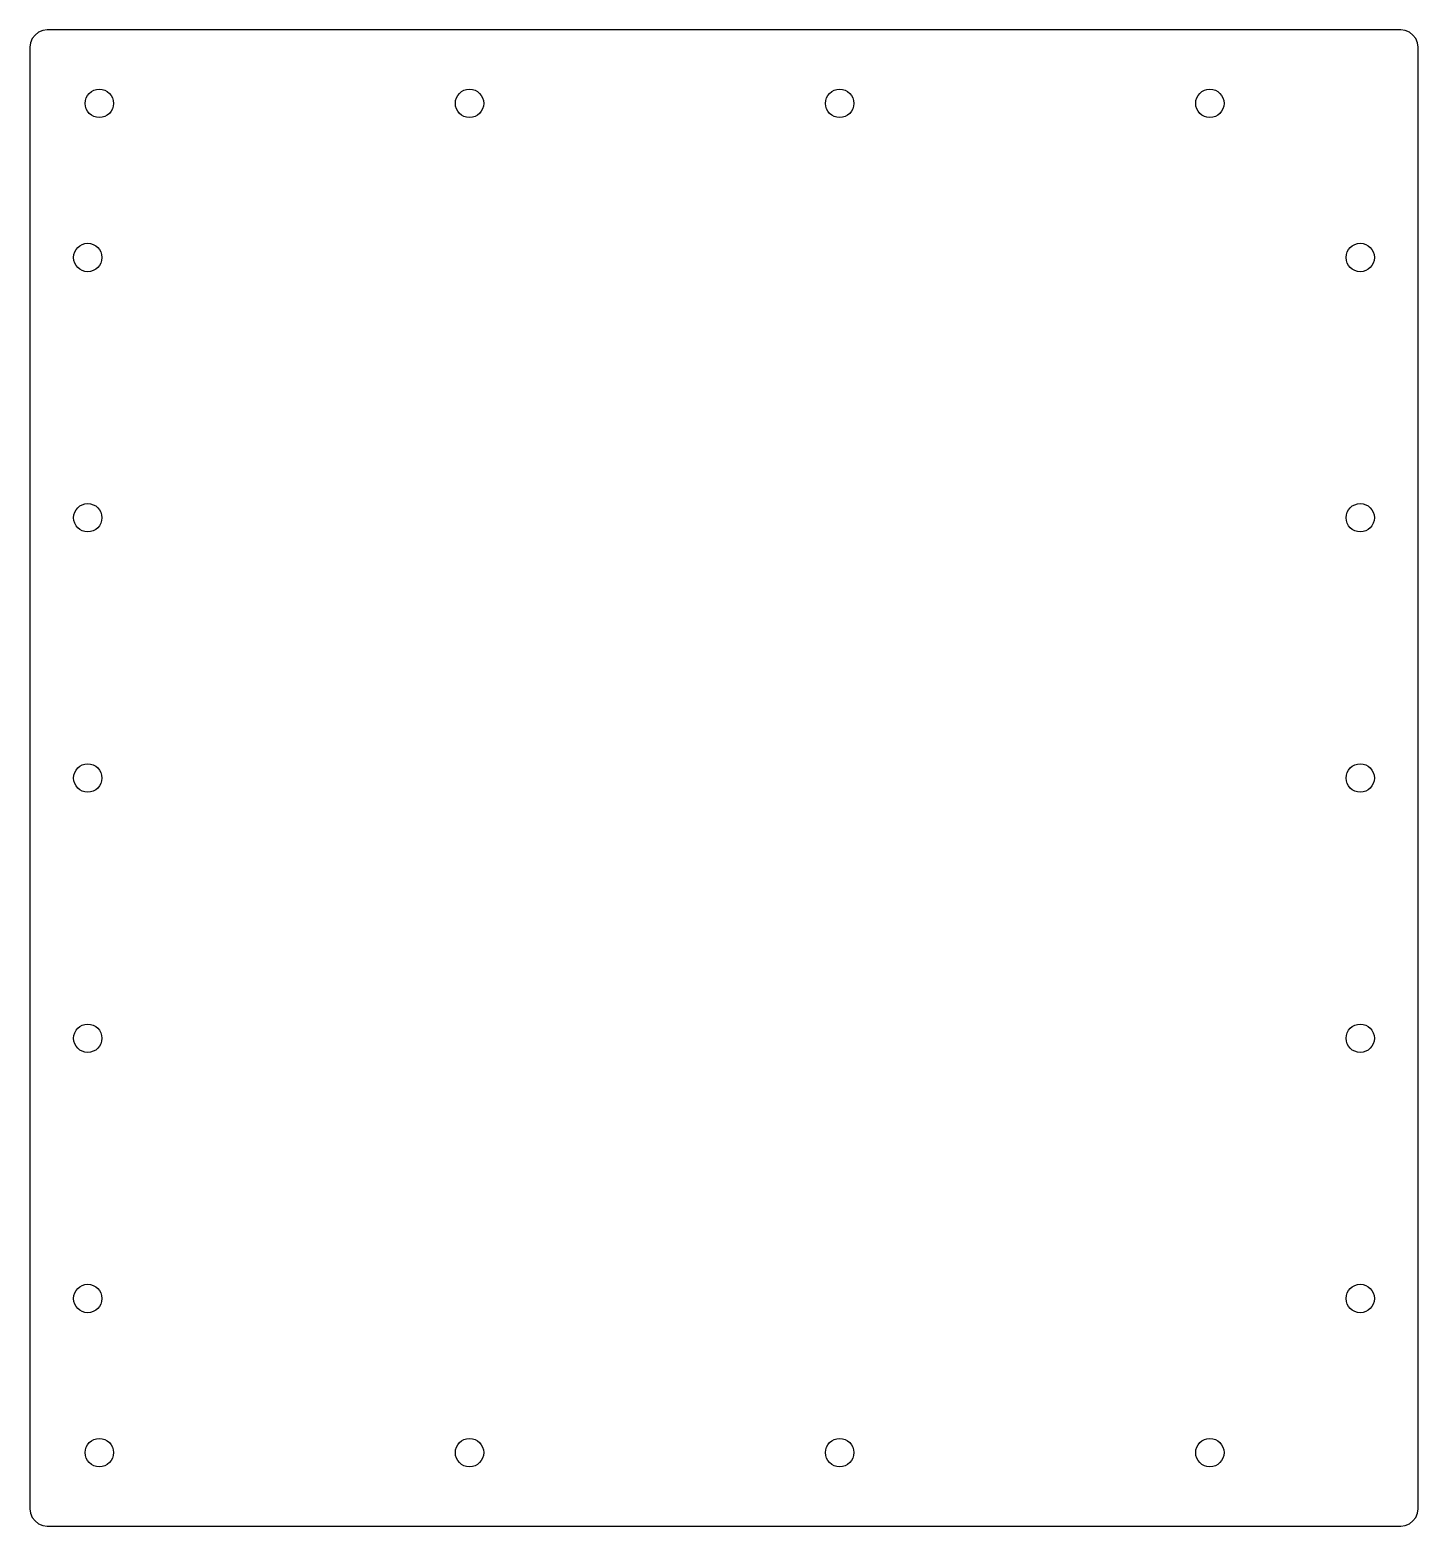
# Model space of a CAD drawing. Header units: millimetres. Extents: x 0 to 240, y 0 to 259.
import ezdxf

# ---------------------------------------------------------------- set-up
doc = ezdxf.new("R2010")
doc.units = ezdxf.units.MM

msp = doc.modelspace()

# ---------------------------------------------------------------- linework, layer by layer
at = {"layer": 'CUT'}
msp.add_lwpolyline([(0, 3), (0.1, 2.22), (0.4, 1.5), (0.88, 0.88), (1.5, 0.4), (2.22, 0.1), (3, 0), (237, 0), (237.78, 0.1), (238.5, 0.4), (239.12, 0.88), (239.6, 1.5), (239.9, 2.22), (240, 3), (240, 255.7), (239.9, 256.48), (239.6, 257.2), (239.12, 257.82), (238.5, 258.3), (237.78, 258.6), (237, 258.7), (3, 258.7), (2.22, 258.6), (1.5, 258.3), (0.88, 257.82), (0.4, 257.2), (0.1, 256.48), (0, 255.7)], close=True, dxfattribs=at)
for centre in [(12, 246), (76, 246), (140, 246), (204, 246), (10, 219.35), (230, 219.35), (10, 174.35), (230, 174.35), (10, 129.35), (230, 129.35), (10, 84.35), (230, 84.35), (10, 39.35), (230, 39.35), (12, 12.7), (76, 12.7), (140, 12.7), (204, 12.7)]:
    msp.add_circle(centre, 2.45, dxfattribs=at)

doc.saveas('drawing.dxf')
